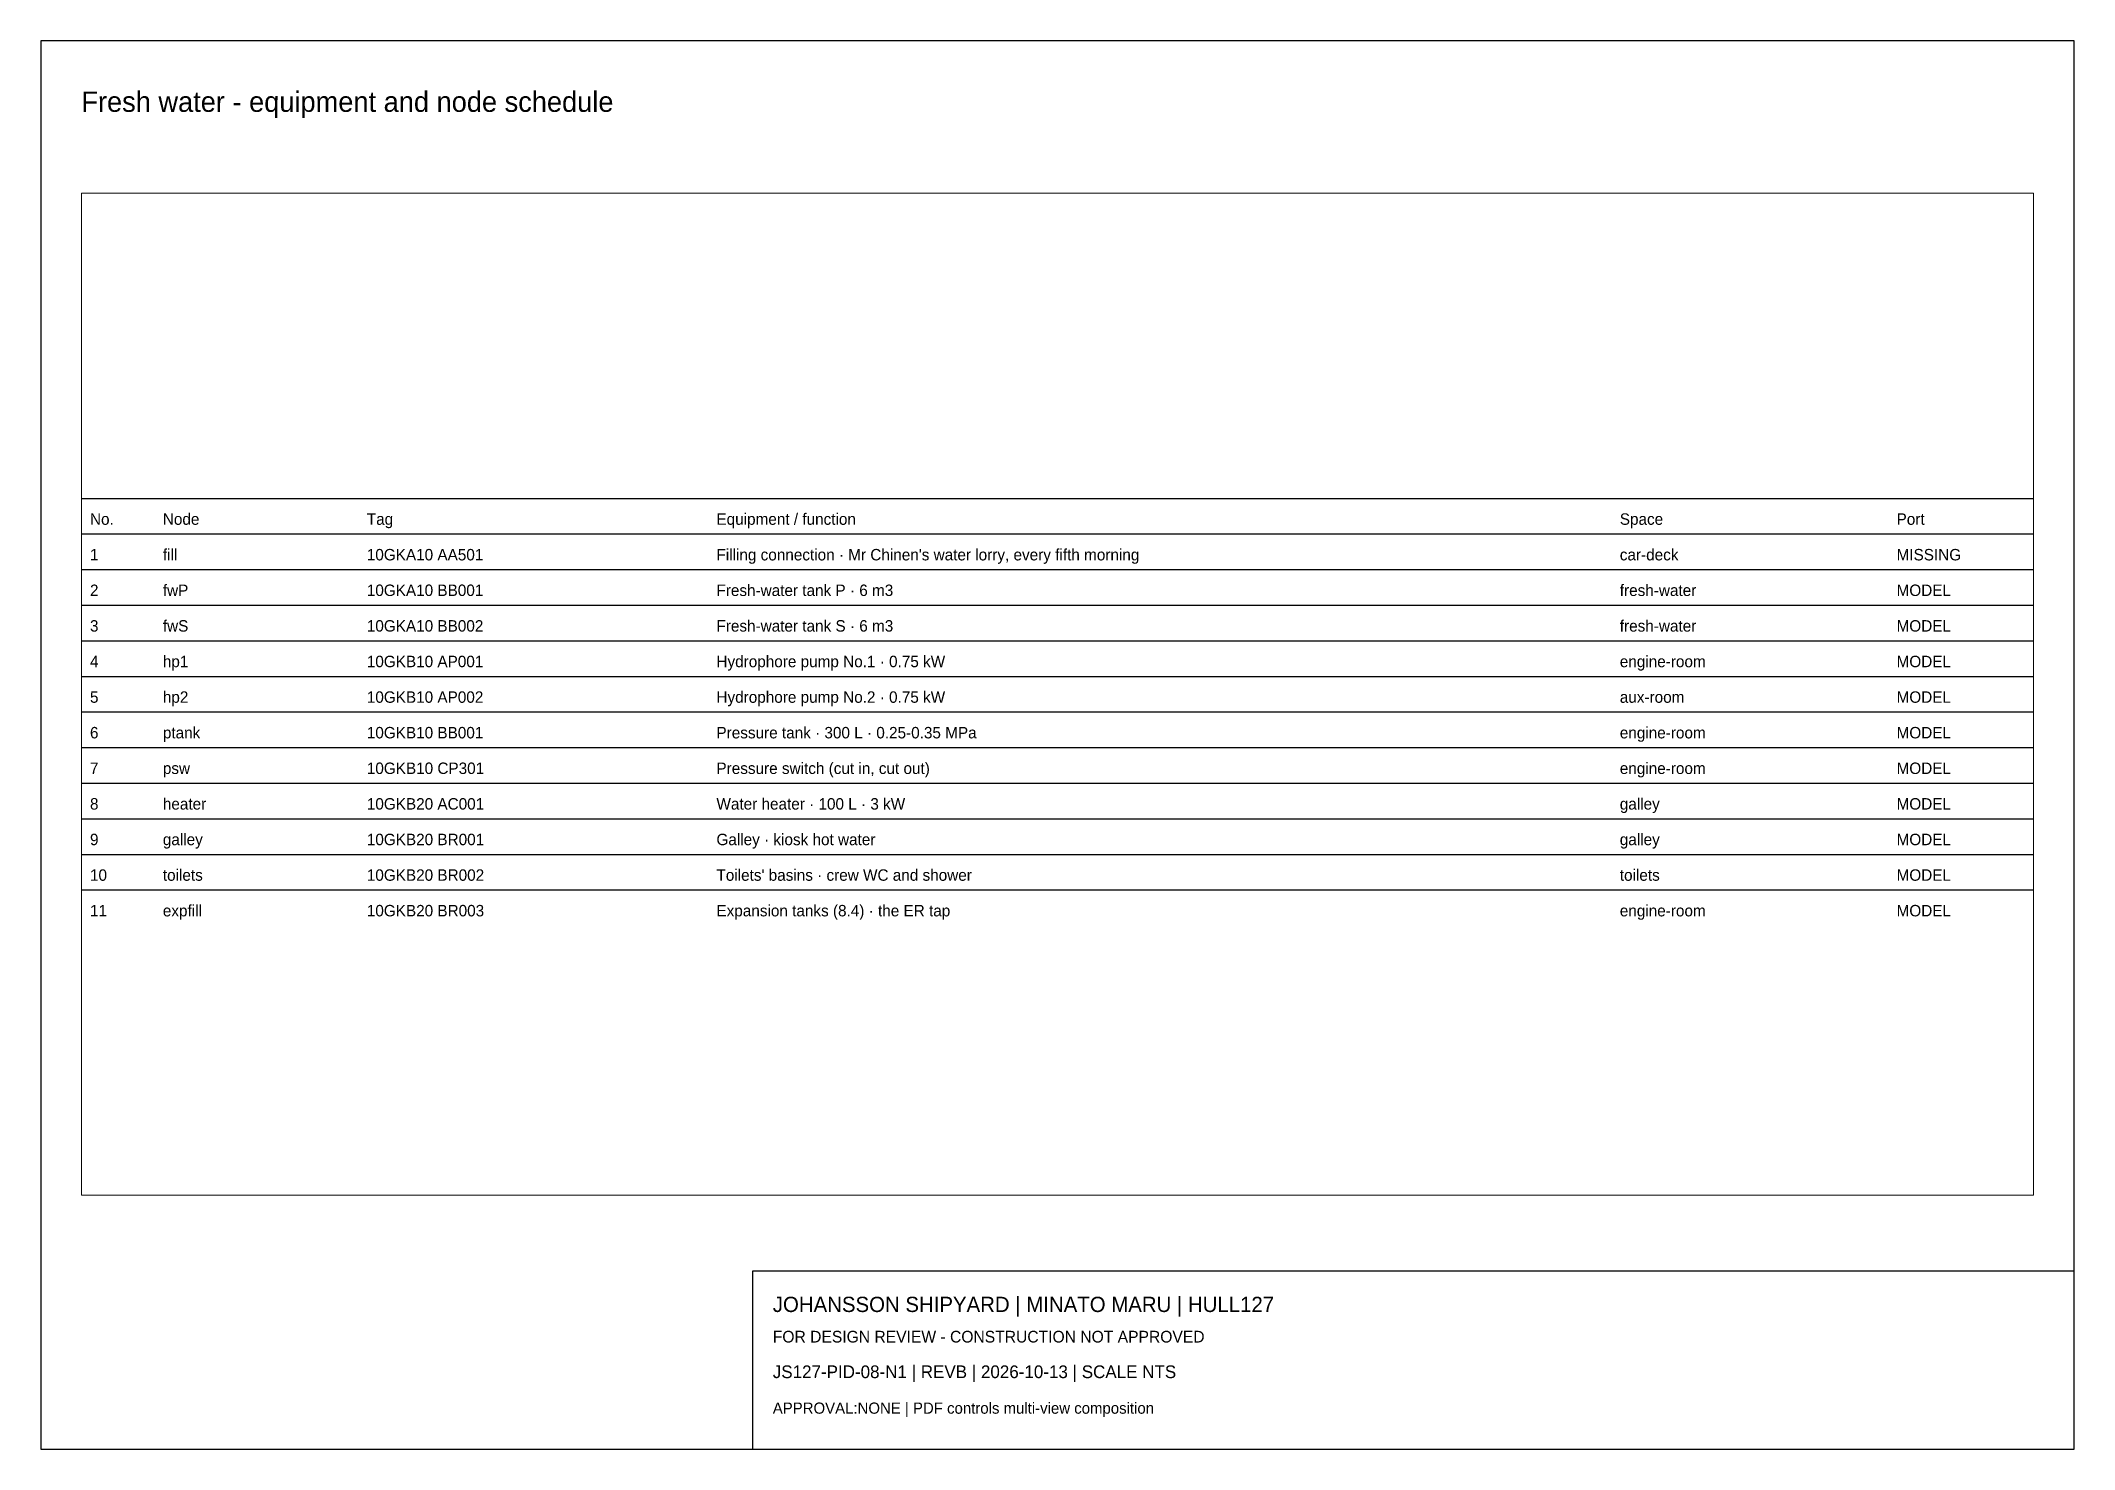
# Paper-space layout 'Layout1' of a CAD drawing. Header units: millimetres. Extents: x 10 to 410, y 10 to 287.
# The model-space entities are those that its viewports show. They can reach past a viewport. Long polylines and large blocks are cut down to what shows.
import ezdxf

# ---------------------------------------------------------------- set-up
doc = ezdxf.new("R2010")
doc.units = ezdxf.units.MM
doc.layers.add('ANNOTATION', color=7, linetype='Continuous')
doc.layers.add('GEOMETRY', color=7, linetype='Continuous')

msp = doc.modelspace()

# ---------------------------------------------------------------- linework, layer by layer
at = {"layer": 'GEOMETRY'}
for p, q in [((18, 249), (402, 249)), ((18, 242), (402, 242)), ((18, 235), (402, 235)), ((18, 228), (402, 228)), ((18, 221), (402, 221)), ((18, 214), (402, 214)), ((18, 207), (402, 207)), ((18, 200), (402, 200)), ((18, 193), (402, 193)), ((18, 186), (402, 186)), ((18, 179), (402, 179)), ((18, 172), (402, 172))]:
    msp.add_line(p, q, dxfattribs=at)

# ---------------------------------------------------------------- texts
at = {"layer": 'ANNOTATION'}
for s, p in [('No.', (19.7, 243.8)), ('Node', (34.03, 243.8)), ('Tag', (74.15, 243.8)), ('Equipment / function', (142.92, 243.8)), ('Space', (320.6, 243.8)), ('Port', (375.04, 243.8)), ('1', (19.7, 236.8)), ('fill', (34.03, 236.8)), ('10GKA10 AA501', (74.15, 236.8)), ("Filling connection · Mr Chinen's water lorry, every fifth morning", (142.92, 236.8)), ('car-deck', (320.6, 236.8)), ('MISSING', (375.04, 236.8)), ('2', (19.7, 229.8)), ('fwP', (34.03, 229.8)), ('10GKA10 BB001', (74.15, 229.8)), ('Fresh-water tank P · 6 m3', (142.92, 229.8)), ('fresh-water', (320.6, 229.8)), ('MODEL', (375.04, 229.8)), ('3', (19.7, 222.8)), ('fwS', (34.03, 222.8)), ('10GKA10 BB002', (74.15, 222.8)), ('Fresh-water tank S · 6 m3', (142.92, 222.8)), ('fresh-water', (320.6, 222.8)), ('MODEL', (375.04, 222.8)), ('4', (19.7, 215.8)), ('hp1', (34.03, 215.8)), ('10GKB10 AP001', (74.15, 215.8)), ('Hydrophore pump No.1 · 0.75 kW', (142.92, 215.8)), ('engine-room', (320.6, 215.8)), ('MODEL', (375.04, 215.8)), ('5', (19.7, 208.8)), ('hp2', (34.03, 208.8)), ('10GKB10 AP002', (74.15, 208.8)), ('Hydrophore pump No.2 · 0.75 kW', (142.92, 208.8)), ('aux-room', (320.6, 208.8)), ('MODEL', (375.04, 208.8)), ('6', (19.7, 201.8)), ('ptank', (34.03, 201.8)), ('10GKB10 BB001', (74.15, 201.8)), ('Pressure tank · 300 L · 0.25-0.35 MPa', (142.92, 201.8)), ('engine-room', (320.6, 201.8)), ('MODEL', (375.04, 201.8)), ('7', (19.7, 194.8)), ('psw', (34.03, 194.8)), ('10GKB10 CP301', (74.15, 194.8)), ('Pressure switch (cut in, cut out)', (142.92, 194.8)), ('engine-room', (320.6, 194.8)), ('MODEL', (375.04, 194.8)), ('8', (19.7, 187.8)), ('heater', (34.03, 187.8)), ('10GKB20 AC001', (74.15, 187.8)), ('Water heater · 100 L · 3 kW', (142.92, 187.8)), ('galley', (320.6, 187.8)), ('MODEL', (375.04, 187.8)), ('9', (19.7, 180.8)), ('galley', (34.03, 180.8)), ('10GKB20 BR001', (74.15, 180.8)), ('Galley · kiosk hot water', (142.92, 180.8)), ('galley', (320.6, 180.8)), ('MODEL', (375.04, 180.8)), ('10', (19.7, 173.8)), ('toilets', (34.03, 173.8)), ('10GKB20 BR002', (74.15, 173.8)), ("Toilets' basins · crew WC and shower", (142.92, 173.8)), ('toilets', (320.6, 173.8)), ('MODEL', (375.04, 173.8)), ('11', (19.7, 166.8)), ('expfill', (34.03, 166.8)), ('10GKB20 BR003', (74.15, 166.8)), ('Expansion tanks (8.4) · the ER tap', (142.92, 166.8)), ('engine-room', (320.6, 166.8)), ('MODEL', (375.04, 166.8))]:
    msp.add_text(s, height=2.25, dxfattribs=at).set_placement(p)

psp = doc.layouts.get("Layout1")

# ---------------------------------------------------------------- linework, layer by layer
for points in [[(10, 10), (410, 10), (410, 287), (10, 287)], [(150, 10), (410, 10), (410, 45), (150, 45)]]:
    psp.add_lwpolyline(points, close=True)

# ---------------------------------------------------------------- texts
for s, height, p in [('Fresh water - equipment and node schedule', 4, (18, 273)), ('JOHANSSON SHIPYARD | MINATO MARU | HULL127', 3, (154, 37)), ('FOR DESIGN REVIEW - CONSTRUCTION NOT APPROVED', 2.3, (154, 31)), ('JS127-PID-08-N1 | REVB | 2026-10-13 | SCALE NTS', 2.5, (154, 24)), ('APPROVAL:NONE | PDF controls multi-view composition', 2.2, (154, 17))]:
    psp.add_text(s, height=height).set_placement(p)

# ---------------------------------------------------------------- viewports
at = {"layer": 'VIEWPORTS'}
psp.add_viewport(center=(210, 158.5), size=(384, 197), view_center_point=(210, 210.5), view_height=197, dxfattribs=at)

doc.saveas('drawing.dxf')
